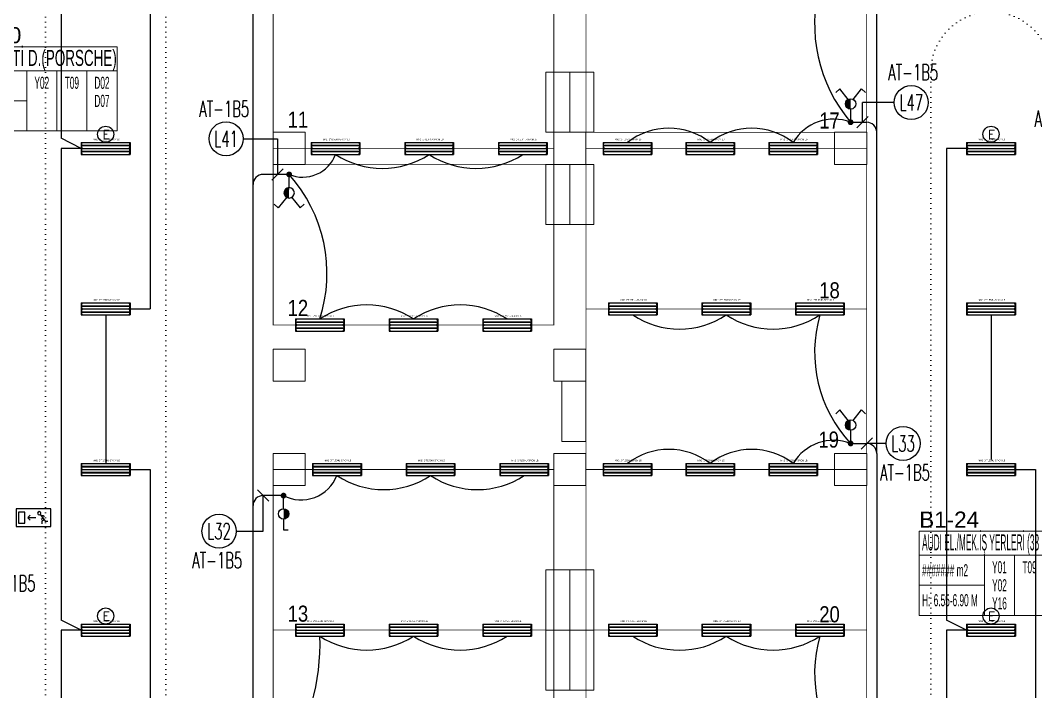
# Model space of a CAD drawing. Header units: metres. Extents: x -13316 to 152404, y -3899 to 30226.
# Drawn here: x 64130 to 66661, y 3007 to 4679 of the extents above; entities that cross this region are included whole.
import ezdxf
from ezdxf.enums import TextEntityAlignment as Align

# ---------------------------------------------------------------- set-up
doc = ezdxf.new("R2010")
doc.units = ezdxf.units.M
doc.header["$LTSCALE"] = 100
doc.header["$MEASUREMENT"] = 0
doc.linetypes.add('DOT2', pattern=[0.125, 0, -0.125])
doc.linetypes.add('HIDDEN', pattern=[0.375, 0.25, -0.125])
doc.layers.get('0').update_dxf_attribs({"color": 9, "lineweight": 9})
for name, color, linetype, lineweight in [('01', 9, 'Continuous', 9), ('05', 9, 'Continuous', 9), ('06D', 9, 'Continuous', 9), ('21', 9, 'Continuous', 9), ('21_mahal200', 9, 'Continuous', 9), ('E-1x8 W ACİL ÇIKIŞ ARMATÜRÜ (TİP1)', 7, 'Continuous', 30), ('E-2x54 W SIVAÜSTÜ FLUORESAN YÜKSEK TAVAN ARMATÜRÜ', 7, 'Continuous', 30), ('E-ACİL AYDINLATMA KİTİ', 7, 'Continuous', 30), ('E-ANAHTAR (ETANŞ)', 7, 'Continuous', 30), ('E-KABLO', 7, 'Continuous', 30), ('E-KOMÜTATÖR ANAHTAR (ETANŞ)', 7, 'Continuous', 30), ('E-LINYE', 7, 'Continuous', 30)]:
    doc.layers.add(name, color=color, linetype=linetype, lineweight=lineweight)
doc.styles.add('Arial', font='arial.ttf', dxfattribs={"height": 2.5})
doc.styles.add('E-YAZI', font='txttw.shx')
doc.styles.add('MuuM_TEXT-STANDART', font='ARIALN.TTF')

# ---------------------------------------------------------------- blocks, each defined once
blk = doc.blocks.new('2x54 W SIVAÜSTÜ FLUORESAN YÜKSEK TAVAN ARMATÜRÜ')
at = {"layer": 'E-2x54 W SIVAÜSTÜ FLUORESAN YÜKSEK TAVAN ARMATÜRÜ', "color": 4}
for p, q in [((-60.8, 15), (-60.8, -15)), ((-60.8, 15), (60.8, 15)), ((-60, 0), (-15, 0)), ((15, 0), (60, 0)), ((60.8, 15), (60.8, 0)), ((60.8, 0), (60.8, -15)), ((-60.8, -15), (60.8, -15))]:
    blk.add_line(p, q, dxfattribs=at)
at = {"layer": 'E-2x54 W SIVAÜSTÜ FLUORESAN YÜKSEK TAVAN ARMATÜRÜ', "color": 7}
for p, q in [((-60.8, 0), (60.8, 0)), ((-59.3, 8), (59.3, 8)), ((-59.2, 7), (59.4, 7)), ((-59.3, -7), (59.3, -7)), ((-59.2, -8), (59.4, -8))]:
    blk.add_line(p, q, dxfattribs=at)
for centre in [(-59.2, 7.6), (-59.2, 7.3), (59.4, 7.6), (59.4, 7.3), (-59.2, -7.4), (-59.2, -7.7), (59.4, -7.4), (59.4, -7.7)]:
    blk.add_circle(centre, 0.11, dxfattribs=at)
for centre, radius, start, end in [((-48.7, 7.5), 12.1, 141.86, 218.14), ((-59.1, 7.5), 0.515, 106.8674, 266.7612), ((-59.3, 7.5), 0.519, 289.2244, 84.4042), ((48.7, 7.5), 12.1, 321.86, 38.14), ((59.5, 7.5), 0.515, 106.8674, 266.7612), ((59.3, 7.5), 0.519, 289.2244, 84.4042), ((-48.7, -7.5), 12.1, 141.86, 218.14), ((-59.1, -7.5), 0.515, 106.8674, 266.7612), ((-59.3, -7.5), 0.519, 289.2244, 84.4042), ((48.7, -7.5), 12.1, 321.86, 38.14), ((59.5, -7.5), 0.515, 106.8674, 266.7612), ((59.3, -7.5), 0.519, 289.2244, 84.4042)]:
    blk.add_arc(centre, radius, start, end, dxfattribs=at)
at = {"layer": 'E-2x54 W SIVAÜSTÜ FLUORESAN YÜKSEK TAVAN ARMATÜRÜ', "color": 7, "style": 'Arial'}
blk.add_text('MN2  2*TL554U-SP/CM LB', height=3.951, dxfattribs=at).set_placement((-31.6, 20.4))
blk = doc.blocks.new('100_ANAHTAR (ETANŞ)')
at = {"layer": 'E-ANAHTAR (ETANŞ)', "color": 4}
for p, q in [((0, 5.35), (-0.71, 5.35)), ((0, 3.67), (0, 5.35)), ((0, 2.05), (0, 0))]:
    blk.add_line(p, q, dxfattribs=at)
at = {"layer": 'E-ANAHTAR (ETANŞ)', "color": 4, "const_width": 0.81}
blk.add_lwpolyline([(0, 3.27, 0.414214), (-0.41, 2.86, 0.414214), (0, 2.46, 0.414214)], format="xyb", dxfattribs=at)
at = {"layer": 'E-ANAHTAR (ETANŞ)', "color": 4}
blk.add_circle((0, 2.86), 0.81, dxfattribs=at)
blk = doc.blocks.new('100_ACİL AYDINLATMA KİTİ')
at = {"layer": 'E-ACİL AYDINLATMA KİTİ', "color": 3}
blk.add_circle((0, 0), 1.25, dxfattribs=at)
at = {"layer": 'E-ACİL AYDINLATMA KİTİ', "color": 3, "style": 'E-YAZI'}
blk.add_text('E', height=1.34, dxfattribs=at).set_placement((-0.45, -0.69))
blk = doc.blocks.new('100_1x8 W ACİL ÇIKIŞ ARMATÜRÜ (TİP1)')
at = {"layer": 'E-1x8 W ACİL ÇIKIŞ ARMATÜRÜ (TİP1)', "color": 4}
for p, q in [((-3.4, 3.4), (3.4, 3.4)), ((-3.4, 0), (-3.4, 3.4)), ((3.4, 3.4), (3.4, 0)), ((3.4, 0), (-3.4, 0))]:
    blk.add_line(p, q, dxfattribs=at)
at = {"layer": 'E-1x8 W ACİL ÇIKIŞ ARMATÜRÜ (TİP1)', "color": 1}
for p, q in [((-1.31, 2.32), (-2.33, 0.94)), ((-1.88, 2.13), (-2.07, 1.87)), ((-1.45, 2.13), (-1.88, 2.13)), ((1.11, 1.71), (0.62, 2.2)), ((-2.82, 0.94), (-2.33, 0.94)), ((-1.61, 1.01), (-2.04, 1.33)), ((-1.48, 1.38), (-1.82, 1.63)), ((-1.61, 1.01), (-1.61, 0.52)), ((1.11, 1.71), (-0.43, 1.71)), ((0.62, 1.21), (1.11, 1.7))]:
    blk.add_line(p, q, dxfattribs=at)
blk.add_lwpolyline([(1.71, 2.78), (2.92, 2.78), (2.92, 0.62), (1.71, 0.62)], close=True, dxfattribs=at)
blk.add_circle((-1.11, 2.57), 0.32, dxfattribs=at)
blk = doc.blocks.new('100_KOMÜTATÖR ANAHTAR (ETANŞ)')
at = {"layer": 'E-KOMÜTATÖR ANAHTAR (ETANŞ)', "color": 4}
for p, q in [((-1.7, 5.22), (-2.33, 4.62)), ((-0.37, 3.56), (-1.7, 5.22)), ((0.37, 3.56), (1.7, 5.22)), ((1.7, 5.22), (2.33, 4.62)), ((0, 2.05), (0, 0))]:
    blk.add_line(p, q, dxfattribs=at)
at = {"layer": 'E-KOMÜTATÖR ANAHTAR (ETANŞ)', "color": 4, "const_width": 0.81}
blk.add_lwpolyline([(0, 3.27, 0.414214), (-0.41, 2.86, 0.414214), (0, 2.46, 0.414214)], format="xyb", dxfattribs=at)
at = {"layer": 'E-KOMÜTATÖR ANAHTAR (ETANŞ)', "color": 4}
blk.add_circle((0, 2.86), 0.81, dxfattribs=at)
blk = doc.blocks.new('p-kolon_80x80')
blk.add_lwpolyline([(-40, -40), (40, -40), (40, 40), (-40, 40)], close=True)
blk = doc.blocks.new('1.bod.mimari.elk')
at = {"layer": '01'}
for p in [(8480, -4590), (9180, -4590), (9880, -4590), (8480, -5130), (9180, -5130), (8480, -5390), (9180, -5390), (9880, -5390)]:
    blk.add_blockref('p-kolon_80x80', p, dxfattribs=at)
blk = doc.blocks.new('p-işyeri')
at = {"color": 0, "const_width": 2}
blk.add_lwpolyline([(200, 0), (200, 700), (-200, 700), (-200, 0)], close=True, dxfattribs=at)
blk = doc.blocks.new('p-birim')
blk.add_lwpolyline([(0, 0), (1, 0), (1, 1), (0, 1)], close=True)
blk = doc.blocks.new('0_roomno2')
blk.add_lwpolyline([(19.38, -10.5), (0, -10.5), (0, 0), (19.38, 0)], close=True)
for points in [[(0, -3), (19.38, -3)], [(8.12, -3), (8.12, -10.5)], [(11.88, -3), (11.88, -10.5)], [(15.62, -3), (15.62, -10.5)], [(0, -6.75), (8.12, -6.75)]]:
    blk.add_lwpolyline(points)
at = {"style": 'MuuM_TEXT-STANDART', "width": 0.6}
blk.add_text('H:', height=1.5, dxfattribs=at).set_placement((0.35, -8.61), align=Align.MIDDLE_LEFT)
at = {"style": 'Arial'}
blk.add_attdef('ODANO', (0, 1.17), '', height=2, dxfattribs=at)
blk.add_attdef('MEKANADI', text='', height=2, dxfattribs=at).set_placement((0.35, -3), align=Align.BOTTOM_LEFT)
at = {"style": 'MuuM_TEXT-STANDART', "width": 0.6}
for tag, p in [('YER01', (10, -4.5)), ('TAVAN01', (13.75, -4.5)), ('DUVAR01', (17.5, -4.5)), ('YER02', (10, -6.75)), ('TAVAN02', (13.75, -6.75)), ('DUVAR02', (17.5, -6.75)), ('YER03', (10, -9)), ('TAVAN03', (13.75, -9)), ('DUVAR03', (17.5, -9))]:
    blk.add_attdef(tag, text='', height=1.5, dxfattribs=at).set_placement(p, align=Align.MIDDLE_CENTER)
for tag, p in [('M2', (0.35, -4.88)), ('TEMIZTAVANYUKSEKLIGI', (1.8, -8.61))]:
    blk.add_attdef(tag, text='', height=1.5, dxfattribs=at).set_placement(p, align=Align.MIDDLE_LEFT)
blk = doc.blocks.new('1.bod.mimari1.elk')
at = {"layer": '06D', "linetype": 'DOT2'}
for points in [[(7872.5, -3317.79), (7872.5, -7740, 0.4142136), (8472.5, -8340), (11395.6, -8340)], [(8172.5, -3317.79), (8172.5, -7740, 0.4142136), (8472.5, -8040), (11395.6, -8040)], [(10080, -4400, -1), (10380, -4400, 0)], [(10080, -4400), (10080, -7740, 0.4390312), (10610, -8340), (11395.6, -8340)]]:
    blk.add_lwpolyline(points, format="xyb", dxfattribs=at)
at = {"layer": '01'}
blk.add_blockref('p-kolon_80x80', (9180, -5390), dxfattribs=at)
at = {"layer": '05', "xscale": 60, "yscale": 150}
for p in [(9120, -4550), (9180, -4550), (9120, -4780), (9180, -4780), (9160, -5320), (9120, -5790), (9180, -5790), (9120, -5940), (9180, -5940)]:
    blk.add_blockref('p-birim', p, dxfattribs=at)
at = {"layer": '06D', "color": 89, "linetype": 'HIDDEN', "true_color": 0x2e4d23, "rotation": 90}
for p in [(9920, -4350), (9140, -4390), (9920, -4790), (9140, -4830), (9920, -5190), (9140, -5590), (9920, -5590), (9140, -5990), (9920, -5990)]:
    blk.add_blockref('p-işyeri', p, dxfattribs=at)
at = {"layer": '21_mahal200'}
ref = blk.add_blockref('0_roomno2', (7663.28, -4336.7), dxfattribs=dict(at, xscale=20, yscale=20, zscale=20))
ref.add_attrib('ODANO', 'B1-30', (7663.28, -4328.06), dxfattribs={"layer": '0', "height": 40, "style": 'Arial'})
ref.add_attrib('MEKANADI', 'GARANTİ D.(PORSCHE)', dxfattribs={"layer": '0', "height": 40, "style": 'Arial', "width": 0.6}).set_placement((7670.28, -4396.7), align=Align.BOTTOM_LEFT)
ref.add_attrib('M2', '##### m2', dxfattribs={"layer": '0', "height": 30, "style": 'MuuM_TEXT-STANDART', "width": 0.6}).set_placement((7670.28, -4434.2), align=Align.MIDDLE_LEFT)
ref.add_attrib('TEMIZTAVANYUKSEKLIGI', '2.45 M', dxfattribs={"layer": '0', "height": 30, "style": 'MuuM_TEXT-STANDART', "width": 0.6}).set_placement((7699.28, -4508.86), align=Align.MIDDLE_LEFT)
ref.add_attrib('YER01', 'Y02', dxfattribs={"layer": '0', "height": 30, "style": 'MuuM_TEXT-STANDART', "width": 0.6}).set_placement((7863.28, -4426.7), align=Align.MIDDLE_CENTER)
ref.add_attrib('TAVAN01', 'T09', dxfattribs={"layer": '0', "height": 30, "style": 'MuuM_TEXT-STANDART', "width": 0.6}).set_placement((7938.28, -4426.7), align=Align.MIDDLE_CENTER)
ref.add_attrib('DUVAR01', 'D02', dxfattribs={"layer": '0', "height": 30, "style": 'MuuM_TEXT-STANDART', "width": 0.6}).set_placement((8013.28, -4426.7), align=Align.MIDDLE_CENTER)
ref.add_attrib('DUVAR02', 'D07', dxfattribs={"layer": '0', "height": 30, "style": 'MuuM_TEXT-STANDART', "width": 0.6}).set_placement((8013.28, -4471.7), align=Align.MIDDLE_CENTER)
ref = blk.add_blockref('0_roomno2', (10051.1, -5543.48), dxfattribs=dict(at, xscale=20, yscale=20, zscale=20))
ref.add_attrib('ODANO', 'B1-24', (10051.1, -5534.83), dxfattribs={"layer": '0', "height": 40, "style": 'Arial'})
ref.add_attrib('MEKANADI', 'AUDI EL./MEK.İŞ YERLERİ (33 İŞYERİ)', dxfattribs={"layer": '0', "height": 40, "style": 'Arial', "width": 0.37}).set_placement((10058.1, -5603.48), align=Align.BOTTOM_LEFT)
ref.add_attrib('M2', '####### m2', dxfattribs={"layer": '0', "height": 30, "style": 'MuuM_TEXT-STANDART', "width": 0.6}).set_placement((10058.1, -5640.98), align=Align.MIDDLE_LEFT)
ref.add_attrib('TEMIZTAVANYUKSEKLIGI', '6.55-6.90 M', dxfattribs={"layer": '0', "height": 30, "style": 'MuuM_TEXT-STANDART', "width": 0.6}).set_placement((10087.1, -5715.64), align=Align.MIDDLE_LEFT)
ref.add_attrib('YER01', 'Y01', dxfattribs={"layer": '0', "height": 30, "style": 'MuuM_TEXT-STANDART', "width": 0.6}).set_placement((10251.1, -5633.48), align=Align.MIDDLE_CENTER)
ref.add_attrib('TAVAN01', 'T09', dxfattribs={"layer": '0', "height": 30, "style": 'MuuM_TEXT-STANDART', "width": 0.6}).set_placement((10326.1, -5633.48), align=Align.MIDDLE_CENTER)
ref.add_attrib('DUVAR01', 'D01', dxfattribs={"layer": '0', "height": 30, "style": 'MuuM_TEXT-STANDART', "width": 0.6}).set_placement((10401.1, -5633.48), align=Align.MIDDLE_CENTER)
ref.add_attrib('YER02', 'Y02', dxfattribs={"layer": '0', "height": 30, "style": 'MuuM_TEXT-STANDART', "width": 0.6}).set_placement((10251.1, -5678.48), align=Align.MIDDLE_CENTER)
ref.add_attrib('DUVAR02', 'D07', dxfattribs={"layer": '0', "height": 30, "style": 'MuuM_TEXT-STANDART', "width": 0.6}).set_placement((10401.1, -5678.48), align=Align.MIDDLE_CENTER)
ref.add_attrib('YER03', 'Y16', dxfattribs={"layer": '0', "height": 30, "style": 'MuuM_TEXT-STANDART', "width": 0.6}).set_placement((10251.1, -5723.48), align=Align.MIDDLE_CENTER)
ref.add_attrib('DUVAR03', 'D17', dxfattribs={"layer": '0', "height": 30, "style": 'MuuM_TEXT-STANDART', "width": 0.6}).set_placement((10401.1, -5723.48), align=Align.MIDDLE_CENTER)
at = {"layer": '21', "style": 'MuuM_TEXT-STANDART'}
for s, p in [('11', (8527.29, -4550.41)), ('17', (9852.82, -4552.56)), ('18', (9852.82, -4975.61)), ('12', (8527.29, -5019.46)), ('19', (9850.69, -5347.44)), ('13', (8527.29, -5781.04)), ('20', (9852.82, -5782.66))]:
    blk.add_text(s, height=40, dxfattribs=at).set_placement(p, align=Align.BOTTOM_RIGHT)

msp = doc.modelspace()

# ---------------------------------------------------------------- linework, layer by layer
at = {"layer": 'E-KABLO', "color": 6}
for p, q in [((64231.7, 5560), (64231.7, 4385)), ((66265, 4400), (66265, 5236.81)), ((64710, 4270), (64710, 5070)), ((64453.3, 4760), (64453.3, 3960)), ((66200, 4425), (66240, 4425)), ((64281.7, 4360), (64231.7, 4385)), ((64281.7, 4360), (64231.7, 4360)), ((64231.7, 4360), (64231.7, 3185)), ((66489.2, 4360), (66439.2, 4360)), ((66439.2, 4360), (66439.2, 3185)), ((64800, 4295), (64735, 4295)), ((64710, 3470), (64710, 4270)), ((64403.3, 3960), (64453.3, 3960)), ((64342.5, 3945), (64342.5, 3575)), ((66550, 3945), (66550, 3585)), ((66207.53, 3625), (66240, 3625)), ((64403.3, 3560), (64453.3, 3560)), ((64453.3, 3560), (64453.3, 2760)), ((66610.8, 3560), (66660.8, 3560)), ((66660.8, 3560), (66660.8, 2760)), ((64786.01, 3495), (64735, 3495)), ((64281.7, 3160), (64231.7, 3185)), ((66489.2, 3160), (66439.2, 3185)), ((64231.7, 3160), (64231.7, 1560)), ((64281.7, 3160), (64231.7, 3160)), ((66489.2, 3160), (66439.2, 3160)), ((66439.2, 3160), (66439.2, 1585))]:
    msp.add_line(p, q, dxfattribs=at)
at = {"layer": 'E-KABLO', "color": 5}
for p, q in [((66265, 3600), (66265, 4400)), ((66265, 3600), (66265, 2800)), ((64710, 2800), (64710, 3470))]:
    msp.add_line(p, q, dxfattribs=at)
at = {"layer": 'E-KABLO', "color": 4, "linetype": 'Continuous', "const_width": 7.2}
for points in [[(66203.6, 4425, 1), (66196.4, 4425, 1)], [(64803.6, 4295, -1), (64796.4, 4295, -1)], [(66203.6, 3625, 1), (66196.4, 3625, 1)], [(64789.61, 3495, 1), (64782.41, 3495, 1)]]:
    msp.add_lwpolyline(points, format="xyb", close=True, dxfattribs=at)
at = {"layer": 'E-KABLO', "color": 6}
for centre, radius, start, end in [((66489.55, 4670.36), 379.53, 164.7799, 220.27772), ((66158.08, 4314.71), 117.98, 69.1907, 149.27064), ((65746.67, 4239.96), 170.04, 52.57652, 127.42348), ((65953.33, 4240.08), 169.94, 52.55163, 127.44837), ((66240, 4400), 25, 0, 90), ((64833.75, 4375.92), 87.68, 247.3582, 339.34914), ((65032.47, 4521.94), 211.94, 236.60151, 303.39849), ((65265.8, 4521.94), 211.94, 236.60151, 303.39849), ((64735, 4270), 25, 90, 180), ((64522.67, 4047.77), 371.53, 342.32944, 41.71511), ((64993.33, 3758.06), 211.94, 56.60151, 123.39849), ((65226.67, 3758.06), 211.94, 56.60151, 123.39849), ((65773.33, 4121), 211.16, 236.4604, 303.5396), ((66006.67, 4121.63), 211.69, 236.55521, 303.44479), ((66442, 3852.16), 331.92, 163.75793, 223.18838), ((66158.08, 3514.71), 117.98, 69.1907, 149.27064), ((66240, 3600), 25, 0, 90), ((65746.67, 3439.96), 170.04, 52.57652, 127.42348), ((65953.33, 3440.08), 169.94, 52.55163, 127.44837), ((64830.03, 3580.29), 95.98, 242.70127, 338.42657), ((65035.95, 3721.94), 211.94, 236.60151, 303.39849), ((65269.29, 3721.94), 211.94, 236.60151, 303.39849), ((64735, 3470), 25, 90, 180), ((64334.24, 3125.83), 542.77, 326.34085, 2.02414), ((64993.33, 3321.94), 211.94, 236.60151, 303.39849), ((65226.67, 3321.94), 211.94, 236.60151, 303.39849), ((65773.33, 3321), 211.16, 236.4604, 303.5396), ((66006.67, 3321.63), 211.69, 236.55521, 303.44479), ((66442, 3052.16), 331.92, 163.75793, 223.18838)]:
    msp.add_arc(centre, radius, start, end, dxfattribs=at)
at = {"layer": 'E-LINYE', "color": 7, "linetype": 'Continuous'}
for p, q in [((66308.69, 4474.1), (66229.45, 4474.1)), ((66229.45, 4425), (66229.45, 4474.1)), ((66215.31, 4410.86), (66243.59, 4439.14)), ((64685.15, 4383.91), (64771.05, 4383.91)), ((64771.05, 4383.91), (64771.05, 4295)), ((64785.2, 4309.14), (64756.91, 4280.86)), ((66225.86, 3610.86), (66254.14, 3639.14)), ((66288.2, 3625), (66240, 3625)), ((64749.14, 3480.86), (64720.86, 3509.14)), ((64735, 3406.09), (64735, 3495)), ((64667.56, 3406.09), (64735, 3406.09))]:
    msp.add_line(p, q, dxfattribs=at)
for centre in [(66351.13, 4474.1), (64642.71, 4383.91), (66330.64, 3625), (64625.11, 3406.09)]:
    msp.add_circle(centre, 42.44, dxfattribs=at)

# ---------------------------------------------------------------- block references
at = {"layer": '06D'}
for name in ['1.bod.mimari.elk', '1.bod.mimari1.elk']:
    msp.add_blockref(name, (56320, 8950), dxfattribs=at)
at = {"layer": 'E-1x8 W ACİL ÇIKIŞ ARMATÜRÜ (TİP1)', "xscale": -12.8, "yscale": 12.8, "zscale": 12.8}
msp.add_blockref('100_1x8 W ACİL ÇIKIŞ ARMATÜRÜ (TİP1)', (64162.5, 3418.24), dxfattribs=at)
at = {"layer": 'E-2x54 W SIVAÜSTÜ FLUORESAN YÜKSEK TAVAN ARMATÜRÜ', "color": 6}
for p in [(64342.5, 4360), (64915.8, 4360), (65149.13, 4360), (65382.47, 4360), (65643.33, 4360), (65850, 4360), (66056.67, 4360), (66550, 4360), (64342.5, 3960), (65656.67, 3960), (65890, 3960), (66123.33, 3960), (66550, 3960), (64876.67, 3920), (65110, 3920), (65343.33, 3920), (64342.5, 3560), (64919.29, 3560), (65152.62, 3560), (65385.95, 3560), (65643.33, 3560), (65850, 3560), (66056.67, 3560), (66550, 3560), (64342.5, 3160), (64876.67, 3160), (65110, 3160), (65343.33, 3160), (65656.67, 3160), (65890, 3160), (66123.33, 3160), (66550, 3160)]:
    msp.add_blockref('2x54 W SIVAÜSTÜ FLUORESAN YÜKSEK TAVAN ARMATÜRÜ', p, dxfattribs=at)
at = {"layer": 'E-ACİL AYDINLATMA KİTİ', "xscale": 16, "yscale": 16, "zscale": 16}
for p in [(64342.5, 4395.02), (66550, 4395.02), (64342.5, 3195.02), (66550, 3195.02)]:
    msp.add_blockref('100_ACİL AYDINLATMA KİTİ', p, dxfattribs=at)
at = {"layer": 'E-ANAHTAR (ETANŞ)', "xscale": 16, "yscale": 16, "zscale": 16, "rotation": 180}
msp.add_blockref('100_ANAHTAR (ETANŞ)', (64786.01, 3495), dxfattribs=at)
at = {"layer": 'E-KOMÜTATÖR ANAHTAR (ETANŞ)', "xscale": 16, "yscale": 16, "zscale": 16}
for p in [(66200, 4425), (66200, 3625)]:
    msp.add_blockref('100_KOMÜTATÖR ANAHTAR (ETANŞ)', p, dxfattribs=at)
at = {"layer": 'E-KOMÜTATÖR ANAHTAR (ETANŞ)', "xscale": -16, "yscale": 16, "zscale": 16, "rotation": 180}
msp.add_blockref('100_KOMÜTATÖR ANAHTAR (ETANŞ)', (64800, 4295), dxfattribs=at)

# ---------------------------------------------------------------- texts
at = {"layer": 'E-LINYE', "color": 3, "linetype": 'Continuous', "style": 'E-YAZI', "width": 0.6}
for s, p in [('AT-1B5', (66355.86, 4549.53)), ('L47', (66351.13, 4474.1)), ('AT-1B5', (64637.98, 4458.43)), ('AT-1B5', (66720.39, 4433.99)), ('L41', (64642.71, 4383.91)), ('L33', (66330.64, 3625)), ('AT-1B5', (66335.36, 3552.79)), ('L32', (64625.11, 3406.09)), ('AT-1B5', (64620.39, 3333.89)), ('AT-1B5', (64104.98, 3276.46))]:
    msp.add_text(s, height=40, dxfattribs=at).set_placement(p, align=Align.MIDDLE_CENTER)

doc.saveas('drawing.dxf')
